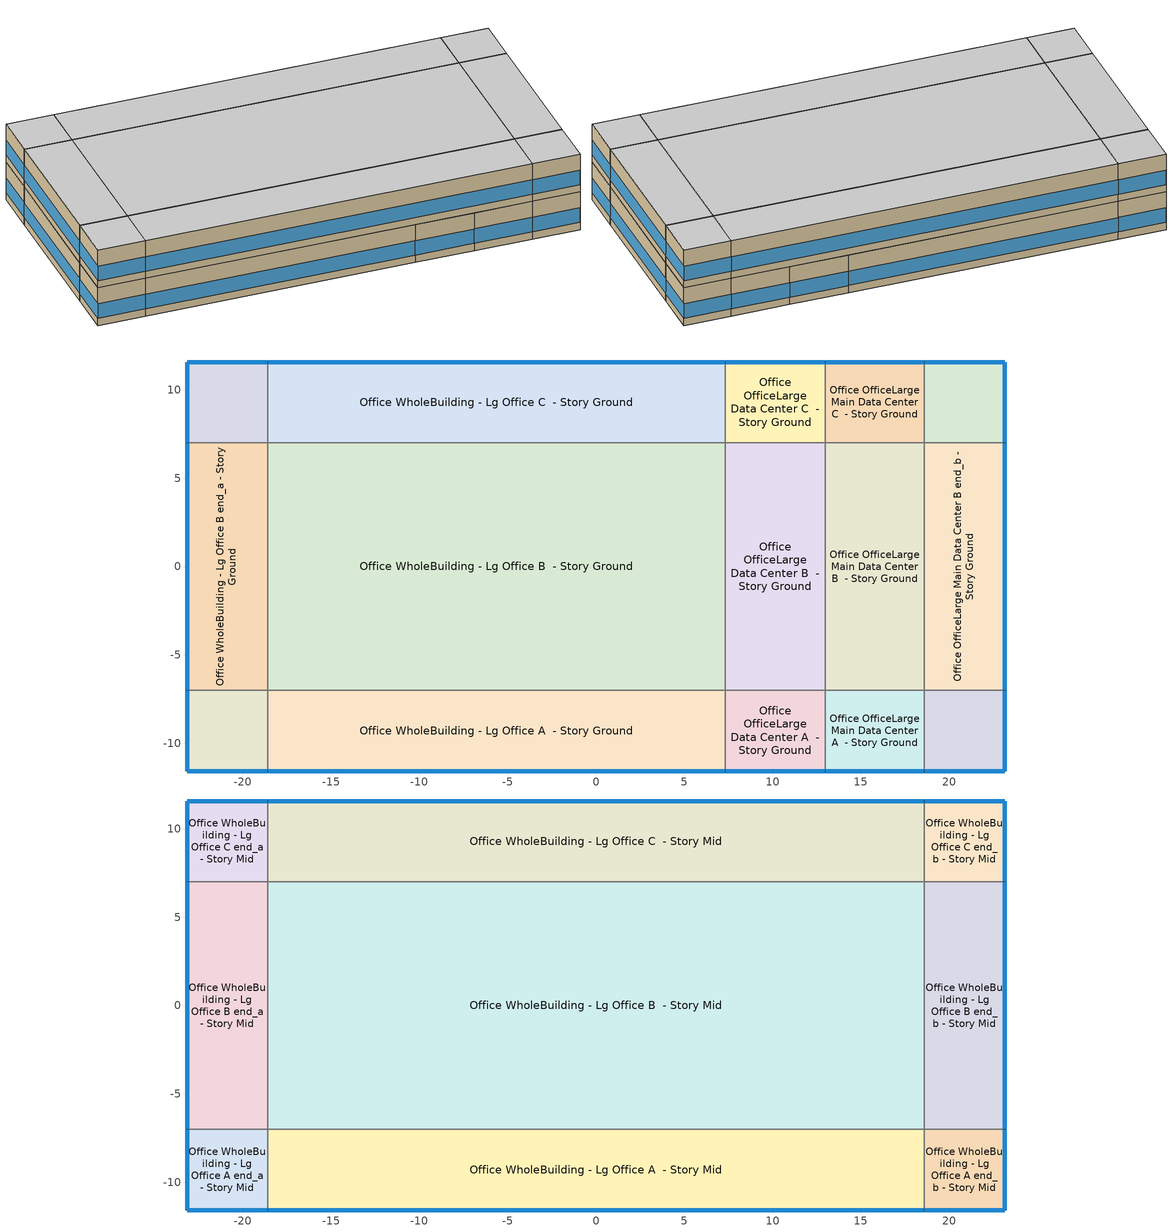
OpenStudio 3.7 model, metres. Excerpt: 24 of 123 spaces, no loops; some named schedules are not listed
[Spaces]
Office WholeBuilding - Lg Office A end_a - Story Ground
 floor ground (Foundation F 126 Perim 914 Area 209): -23.15,-11.58 -23.15,-7 -18.58,-7 -18.58,-11.58 z0
 wall outside: -23.15,-7 -23.15,-11.58 -18.58,-11.58 z0:3.96
 wall to Office WholeBuilding - Lg Office B end_a - Story Ground: -18.58,-7 -23.15,-7 z0:3.96
 wall to Office WholeBuilding - Lg Office A  - Story Ground: -18.58,-11.58 -18.58,-7 z0:3.96
 window: -23.15,-7.03 -23.15,-11.55 / -23.13,-11.58 -18.6,-11.58 z0.76:2.28
 ceiling adiabatic (Typical Interior Ceiling): -18.58,-11.58 -18.58,-7 -23.15,-7 -23.15,-11.58 z3.96
Office WholeBuilding - Lg Office B end_a - Story Ground
 floor ground (Foundation F 126 Perim 1401 Area 6404): -23.15,-7 -23.15,7 -18.58,7 -18.58,-7 z0
 wall outside: -23.15,7 -23.15,-7 z0:3.96
 wall to Office WholeBuilding - Lg Office C end_a - Story Ground: -18.58,7 -23.15,7 z0:3.96
 wall to Office WholeBuilding - Lg Office B  - Story Ground: -18.58,-7 -18.58,7 z0:3.96
 window: -23.15,6.98 -23.15,-6.98 z0.76:2.27
 ceiling adiabatic (Typical Interior Ceiling): -18.58,-7 -18.58,7 -23.15,7 -23.15,-7 z3.96
Office WholeBuilding - Lg Office C end_a - Story Ground
 floor ground (Foundation F 126 Perim 914 Area 209): -23.15,7 -23.15,11.58 -18.58,11.58 -18.58,7 z0
 wall outside: -18.58,11.58 -23.15,11.58 -23.15,7 z0:3.96
 wall to Office WholeBuilding - Lg Office C  - Story Ground: -18.58,7 -18.58,11.58 z0:3.96
 window: -23.15,11.55 -23.15,7.03 / -18.6,11.58 -23.13,11.58 z0.76:2.28
 ceiling adiabatic (Typical Interior Ceiling): -18.58,7 -18.58,11.58 -23.15,11.58 -23.15,7 z3.96
Office WholeBuilding - Lg Office A  - Story Ground
 floor ground (Foundation F 126 Perim 259 Area 11841): -18.58,-11.58 -18.58,-7 7.32,-7 7.32,-11.58 z0
 wall outside: -18.58,-11.58 7.32,-11.58 z0:3.96
 wall to Office WholeBuilding - Lg Office B  - Story Ground: 7.32,-7 -18.58,-7 z0:3.96
 wall to Office OfficeLarge Data Center A  - Story Ground: 7.32,-11.58 7.32,-7 z0:3.96
 window: -18.55,-11.58 7.3,-11.58 z0.76:2.27
 ceiling adiabatic (Typical Interior Ceiling): 7.32,-11.58 7.32,-7 -18.58,-7 -18.58,-11.58 z3.96
Office WholeBuilding - Lg Office B  - Story Ground
 floor ground (Foundation F 126 Perim 0 Area 36278): -18.58,-7 -18.58,7 7.32,7 7.32,-7 z0
 wall to Office WholeBuilding - Lg Office C  - Story Ground: 7.32,7 -18.58,7 z0:3.96
 wall to Office OfficeLarge Data Center B  - Story Ground: 7.32,-7 7.32,7 z0:3.96
 ceiling adiabatic (Typical Interior Ceiling): 7.32,-7 7.32,7 -18.58,7 -18.58,-7 z3.96
Office WholeBuilding - Lg Office C  - Story Ground
 floor ground (Foundation F 126 Perim 259 Area 11841): -18.58,7 -18.58,11.58 7.32,11.58 7.32,7 z0
 wall outside: 7.32,11.58 -18.58,11.58 z0:3.96
 wall to Office OfficeLarge Data Center C  - Story Ground: 7.32,7 7.32,11.58 z0:3.96
 window: 7.3,11.58 -18.55,11.58 z0.76:2.27
 ceiling adiabatic (Typical Interior Ceiling): 7.32,7 7.32,11.58 -18.58,11.58 -18.58,7 z3.96
Office OfficeLarge Data Center A  - Story Ground
 floor ground (Foundation F 126 Perim 566 Area 2587): 7.32,-11.58 7.32,-7 12.98,-7 12.98,-11.58 z0
 wall outside: 7.32,-11.58 12.98,-11.58 z0:3.96
 wall to Office OfficeLarge Data Center B  - Story Ground: 12.98,-7 7.32,-7 z0:3.96
 wall to Office OfficeLarge Main Data Center A  - Story Ground: 12.98,-11.58 12.98,-7 z0:3.96
 window: 7.35,-11.58 12.95,-11.58 z0.76:2.28
 ceiling adiabatic (Typical Interior Ceiling): 12.98,-11.58 12.98,-7 7.32,-7 7.32,-11.58 z3.96
Office OfficeLarge Data Center B  - Story Ground
 floor ground (Foundation F 126 Perim 0 Area 7926): 7.32,-7 7.32,7 12.98,7 12.98,-7 z0
 wall to Office OfficeLarge Data Center C  - Story Ground: 12.98,7 7.32,7 z0:3.96
 wall to Office OfficeLarge Main Data Center B  - Story Ground: 12.98,-7 12.98,7 z0:3.96
 ceiling adiabatic (Typical Interior Ceiling): 12.98,-7 12.98,7 7.32,7 7.32,-7 z3.96
Office OfficeLarge Data Center C  - Story Ground
 floor ground (Foundation F 126 Perim 566 Area 2587): 7.32,7 7.32,11.58 12.98,11.58 12.98,7 z0
 wall outside: 12.98,11.58 7.32,11.58 z0:3.96
 wall to Office OfficeLarge Main Data Center C  - Story Ground: 12.98,7 12.98,11.58 z0:3.96
 window: 12.95,11.58 7.35,11.58 z0.76:2.28
 ceiling adiabatic (Typical Interior Ceiling): 12.98,7 12.98,11.58 7.32,11.58 7.32,7 z3.96
Office OfficeLarge Main Data Center A  - Story Ground
 floor ground (Foundation F 126 Perim 56 Area 2561): 12.98,-11.58 12.98,-7 18.58,-7 18.58,-11.58 z0
 wall outside: 12.98,-11.58 18.58,-11.58 z0:3.96
 wall to Office OfficeLarge Main Data Center B  - Story Ground: 18.58,-7 12.98,-7 z0:3.96
 wall to Office OfficeLarge Main Data Center A end_b - Story Ground: 18.58,-11.58 18.58,-7 z0:3.96
 window: 13,-11.58 18.55,-11.58 z0.76:2.28
 ceiling adiabatic (Typical Interior Ceiling): 18.58,-11.58 18.58,-7 12.98,-7 12.98,-11.58 z3.96
Office OfficeLarge Main Data Center B  - Story Ground
 floor ground (Foundation F 126 Perim 0 Area 7845): 12.98,-7 12.98,7 18.58,7 18.58,-7 z0
 wall to Office OfficeLarge Main Data Center C  - Story Ground: 18.58,7 12.98,7 z0:3.96
 wall to Office OfficeLarge Main Data Center B end_b - Story Ground: 18.58,-7 18.58,7 z0:3.96
 ceiling adiabatic (Typical Interior Ceiling): 18.58,-7 18.58,7 12.98,7 12.98,-7 z3.96
Office OfficeLarge Main Data Center C  - Story Ground
 floor ground (Foundation F 126 Perim 56 Area 2561): 12.98,7 12.98,11.58 18.58,11.58 18.58,7 z0
 wall outside: 18.58,11.58 12.98,11.58 z0:3.96
 wall to Office OfficeLarge Main Data Center C end_b - Story Ground: 18.58,7 18.58,11.58 z0:3.96
 window: 18.55,11.58 13,11.58 z0.76:2.28
 ceiling adiabatic (Typical Interior Ceiling): 18.58,7 18.58,11.58 12.98,11.58 12.98,7 z3.96
Office OfficeLarge Main Data Center A end_b - Story Ground
 floor ground (Foundation F 126 Perim 914 Area 209): 18.58,-11.58 18.58,-7 23.15,-7 23.15,-11.58 z0
 wall outside: 18.58,-11.58 23.15,-11.58 23.15,-7 z0:3.96
 wall to Office OfficeLarge Main Data Center B end_b - Story Ground: 23.15,-7 18.58,-7 z0:3.96
 window: 18.6,-11.58 23.13,-11.58 / 23.15,-11.55 23.15,-7.03 z0.76:2.28
 ceiling adiabatic (Typical Interior Ceiling): 23.15,-11.58 23.15,-7 18.58,-7 18.58,-11.58 z3.96
Office OfficeLarge Main Data Center B end_b - Story Ground
 floor ground (Foundation F 126 Perim 1401 Area 6404): 18.58,-7 18.58,7 23.15,7 23.15,-7 z0
 wall outside: 23.15,-7 23.15,7 z0:3.96
 wall to Office OfficeLarge Main Data Center C end_b - Story Ground: 23.15,7 18.58,7 z0:3.96
 window: 23.15,-6.98 23.15,6.98 z0.76:2.27
 ceiling adiabatic (Typical Interior Ceiling): 23.15,-7 23.15,7 18.58,7 18.58,-7 z3.96
Office OfficeLarge Main Data Center C end_b - Story Ground
 floor ground (Foundation F 126 Perim 914 Area 209): 18.58,7 18.58,11.58 23.15,11.58 23.15,7 z0
 wall outside: 23.15,7 23.15,11.58 18.58,11.58 z0:3.96
 window: 23.13,11.58 18.6,11.58 / 23.15,7.03 23.15,11.55 z0.76:2.28
 ceiling adiabatic (Typical Interior Ceiling): 23.15,7 23.15,11.58 18.58,11.58 18.58,7 z3.96
Office WholeBuilding - Lg Office A end_a - Story Mid
 floor adiabatic (Typical Interior Floor): -23.15,-11.58 -23.15,-7 -18.58,-7 -18.58,-11.58 z3.96
 wall outside: -23.15,-7 -23.15,-11.58 -18.58,-11.58 z3.96:7.92
 wall to Office WholeBuilding - Lg Office B end_a - Story Mid: -18.58,-7 -23.15,-7 z3.96:7.92
 wall to Office WholeBuilding - Lg Office A  - Story Mid: -18.58,-11.58 -18.58,-7 z3.96:7.92
 window: -23.15,-7.03 -23.15,-11.55 / -23.13,-11.58 -18.6,-11.58 z4.72:6.25
 ceiling adiabatic (Typical Interior Ceiling): -18.58,-11.58 -18.58,-7 -23.15,-7 -23.15,-11.58 z7.92
Office WholeBuilding - Lg Office B end_a - Story Mid
 floor adiabatic (Typical Interior Floor): -23.15,-7 -23.15,7 -18.58,7 -18.58,-7 z3.96
 wall outside: -23.15,7 -23.15,-7 z3.96:7.92
 wall to Office WholeBuilding - Lg Office C end_a - Story Mid: -18.58,7 -23.15,7 z3.96:7.92
 wall to Office WholeBuilding - Lg Office B  - Story Mid: -18.58,-7 -18.58,7 z3.96:7.92
 window: -23.15,6.98 -23.15,-6.98 z4.72:6.24
 ceiling adiabatic (Typical Interior Ceiling): -18.58,-7 -18.58,7 -23.15,7 -23.15,-7 z7.92
Office WholeBuilding - Lg Office C end_a - Story Mid
 floor adiabatic (Typical Interior Floor): -23.15,7 -23.15,11.58 -18.58,11.58 -18.58,7 z3.96
 wall outside: -18.58,11.58 -23.15,11.58 -23.15,7 z3.96:7.92
 wall to Office WholeBuilding - Lg Office C  - Story Mid: -18.58,7 -18.58,11.58 z3.96:7.92
 window: -23.15,11.55 -23.15,7.03 / -18.6,11.58 -23.13,11.58 z4.72:6.25
 ceiling adiabatic (Typical Interior Ceiling): -18.58,7 -18.58,11.58 -23.15,11.58 -23.15,7 z7.92
Office WholeBuilding - Lg Office A  - Story Mid
 floor adiabatic (Typical Interior Floor): -18.58,-11.58 -18.58,-7 18.58,-7 18.58,-11.58 z3.96
 wall outside: -18.58,-11.58 18.58,-11.58 z3.96:7.92
 wall to Office WholeBuilding - Lg Office B  - Story Mid: 18.58,-7 -18.58,-7 z3.96:7.92
 wall to Office WholeBuilding - Lg Office A end_b - Story Mid: 18.58,-11.58 18.58,-7 z3.96:7.92
 window: -18.55,-11.58 18.55,-11.58 z4.72:6.23
 ceiling adiabatic (Typical Interior Ceiling): 18.58,-11.58 18.58,-7 -18.58,-7 -18.58,-11.58 z7.92
Office WholeBuilding - Lg Office B  - Story Mid
 floor adiabatic (Typical Interior Floor): -18.58,-7 -18.58,7 18.58,7 18.58,-7 z3.96
 wall to Office WholeBuilding - Lg Office C  - Story Mid: 18.58,7 -18.58,7 z3.96:7.92
 wall to Office WholeBuilding - Lg Office B end_b - Story Mid: 18.58,-7 18.58,7 z3.96:7.92
 ceiling adiabatic (Typical Interior Ceiling): 18.58,-7 18.58,7 -18.58,7 -18.58,-7 z7.92
Office WholeBuilding - Lg Office C  - Story Mid
 floor adiabatic (Typical Interior Floor): -18.58,7 -18.58,11.58 18.58,11.58 18.58,7 z3.96
 wall outside: 18.58,11.58 -18.58,11.58 z3.96:7.92
 wall to Office WholeBuilding - Lg Office C end_b - Story Mid: 18.58,7 18.58,11.58 z3.96:7.92
 window: 18.55,11.58 -18.55,11.58 z4.72:6.23
 ceiling adiabatic (Typical Interior Ceiling): 18.58,7 18.58,11.58 -18.58,11.58 -18.58,7 z7.92
Office WholeBuilding - Lg Office A end_b - Story Mid
 floor adiabatic (Typical Interior Floor): 18.58,-11.58 18.58,-7 23.15,-7 23.15,-11.58 z3.96
 wall outside: 18.58,-11.58 23.15,-11.58 23.15,-7 z3.96:7.92
 wall to Office WholeBuilding - Lg Office B end_b - Story Mid: 23.15,-7 18.58,-7 z3.96:7.92
 window: 18.6,-11.58 23.13,-11.58 / 23.15,-11.55 23.15,-7.03 z4.72:6.25
 ceiling adiabatic (Typical Interior Ceiling): 23.15,-11.58 23.15,-7 18.58,-7 18.58,-11.58 z7.92
Office WholeBuilding - Lg Office B end_b - Story Mid
 floor adiabatic (Typical Interior Floor): 18.58,-7 18.58,7 23.15,7 23.15,-7 z3.96
 wall outside: 23.15,-7 23.15,7 z3.96:7.92
 wall to Office WholeBuilding - Lg Office C end_b - Story Mid: 23.15,7 18.58,7 z3.96:7.92
 window: 23.15,-6.98 23.15,6.98 z4.72:6.24
 ceiling adiabatic (Typical Interior Ceiling): 23.15,-7 23.15,7 18.58,7 18.58,-7 z7.92
Office WholeBuilding - Lg Office C end_b - Story Mid
 floor adiabatic (Typical Interior Floor): 18.58,7 18.58,11.58 23.15,11.58 23.15,7 z3.96
 wall outside: 23.15,7 23.15,11.58 18.58,11.58 z3.96:7.92
 window: 23.13,11.58 18.6,11.58 / 23.15,7.03 23.15,11.55 z4.72:6.25
 ceiling adiabatic (Typical Interior Ceiling): 23.15,7 23.15,11.58 18.58,11.58 18.58,7 z7.92
[Site]
Maxwell Afb_AL_USA: Latitude {deg}=32.38; Longitude {deg}=-86.36; Time Zone {hr}=-6; Elevation {m}=52; Terrain=City
[Site:WaterMainsTemperature]
Calculation Method=Correlation; Annual Average Outdoor Air Temperature {C}=18.7358; Maximum Difference In Monthly Average Outdoor Air Temperatures {deltaC}=20.53
[SizingPeriod:DesignDay] Daily Dry-Bulb Temperature Range {deltaC}=10.3; Barometric Pressure {Pa}=100702; Wind Speed {m/s}=3; Wind Direction {deg}=240; Rain Indicator=No; Snow Indicator=No; Day of Month=21; Month=7; Day Type=SummerDesignDay; Daylight Saving Time Indicator=No; Dry-Bulb Temperature Range Modifier Type=DefaultMultipliers; Solar Model Indicator=ASHRAETau; ASHRAE Clear Sky Optical Depth for Beam Irradiance=0.459; ASHRAE Clear Sky Optical Depth for Diffuse Irradiance=2.177
Name | Maximum Dry-Bulb Temperature {C} | Humidity Condition Type | Wetbulb or DewPoint at Maximum Dry-Bulb {C}
Maxwell Afb Ann Clg .4% Condns DB=>MWB 1 | 36.3 | Wetbulb | 24.8
Maxwell Afb Ann Clg .4% Condns WB=>MDB 1 | 32.9 | Wetbulb | 27
Maxwell Afb Ann Clg 1% Condns DB=>MWB 1 | 35.2 | Wetbulb | 24.8
Maxwell Afb Ann Clg 2% Condns DP=>MDB 1 | 28.6 | Dewpoint | 24.5
[ClimateZones]
Climate Zone Institution Name 1=ASHRAE; Climate Zone Document Name 1=ANSI/ASHRAE Standard 169; Climate Zone Document Year 1=2006; Climate Zone Value 1=ASHRAE 169-2013-3A
[Building]
ComStock DOE Ref Pre-1980|LargeOffice: North Axis {deg}=270; Default Construction Set=ComStock DOE Ref Pre-1980 - Office - ASHRAE 169-2013-3A; Default Schedule Set=Building Default Schedule Set; Standards Building Type=Office
[Site:GroundTemperature:FCfactorMethod]
January Ground Temperature {C}=16; February Ground Temperature {C}=11.9; March Ground Temperature {C}=7.7; April Ground Temperature {C}=4; May Ground Temperature {C}=7.9; June Ground Temperature {C}=13.8; July Ground Temperature {C}=17.2; August Ground Temperature {C}=20.8; September Ground Temperature {C}=24.8; October Ground Temperature {C}=26.1; November Ground Temperature {C}=26.5; December Ground Temperature {C}=22.5
[Construction:FfactorGroundFloor] F-Factor {W/m-K}=1.26344
Name | Area {m2} | PerimeterExposed {m}
Foundation F 126 Perim 914 Area 209 | 20.9032 | 9.144
Foundation F 126 Perim 1401 Area 6404 | 64.041 | 14.0072
Foundation F 126 Perim 259 Area 11841 | 118.413 | 25.8996
Foundation F 126 Perim 56 Area 2561 | 25.6062 | 5.60065
Foundation F 126 Perim 0 Area 36278 | 362.782 | 0
Foundation F 126 Perim 0 Area 7926 | 79.2551 | 0
Foundation F 126 Perim 566 Area 2587 | 25.8691 | 5.65816
Foundation F 126 Perim 0 Area 7845 | 78.4495 | 0
[DefaultConstructionSet]
ComStock DOE Ref Pre-1980 - Office - ASHRAE 169-2013-3A: Default Exterior Surface Constructions=Default Surface Constructions 1; Default Interior Surface Constructions=Default Surface Constructions 2; Default Ground Contact Surface Constructions=Default Surface Constructions 3; Default Exterior SubSurface Constructions=Default Sub Surface Constructions 1; Default Interior SubSurface Constructions=Default Sub Surface Constructions 2; Interior Partition Construction=Typical Interior Partition
[DefaultSurfaceConstructions]
Name | Floor Construction | Wall Construction | Roof Ceiling Construction
Default Surface Constructions 1 | Typical Insulated Exterior Mass Floor | Typical Insulated Steel Framed Exterior Wall R-4.44 | Typical IEAD Roof R-10.0
Default Surface Constructions 2 | Typical Interior Floor | Typical Interior Wall | Typical Interior Ceiling
Default Surface Constructions 3 | Typical Insulated Carpeted 6in Slab Floor | Typical Insulated Basement Mass Wall
[Construction]
Typical Insulated Exterior Mass Floor: 4 in. Normalweight Concrete Floor, Typical Carpet Pad
Typical IEAD Roof R-10.0: Roof Membrane, Typical Insulation R-8.88, Metal Roof Surface
Typical Interior Floor: 100mm Normalweight concrete floor, CP02 CARPET PAD
Typical Interior Wall: G01 13mm gypsum board, G01 13mm gypsum board
Typical Interior Ceiling: CP02 CARPET PAD, 100mm Normalweight concrete floor
Typical Insulated Carpeted 6in Slab Floor: 6 in. Normalweight Concrete Floor, Typical Carpet Pad
Typical Insulated Basement Mass Wall: 8 in. Concrete Block Basement Wall
U 1.22 SHGC 0.54 Simple Glazing Window U-1.22 SHGC 0.54: U 1.22 SHGC 0.54 Simple Glazing U-1.22 SHGC 0.54
U 1.22 SHGC 0.54 Simple Glazing Window U-1.22 SHGC 0.54 1: U 1.22 SHGC 0.54 Simple Glazing U-1.22 SHGC 0.54 1
Typical Insulated Metal Door: F08 Metal surface, Typical Insulation R-2.27
U 0.88 SHGC 0.16 Sgl Ref-A-L Clr 6mm: REF A CLEAR LO 6MM
Typical Overhead Door: Typical Insulation R-2.27
Typical Interior Window: Clear 3mm
Typical Interior Door; Typical Interior Partition: G05 25mm wood
Typical Insulated Steel Framed Exterior Wall R-4.44: 25mm Stucco, 5/8 in. Gypsum Board, Typical Insulation R-2.27, 5/8 in. Gypsum Board
InteriorFurnishings 1: Std Wood 6inch 1
[Material] Thermal Absorptance=0.9
Name | Roughness | Thickness {m} | Conductivity {W/m-K} | Density {kg/m3} | Specific Heat {J/kg-K} | Solar Absorptance | Visible Absorptance
4 in. Normalweight Concrete Floor | MediumRough | 0.1016 | 2.31 | 2322 | 832 | 0.7 | 0.7
Roof Membrane | VeryRough | 0.0095 | 0.16 | 1121.29 | 1460 | 0.7 | 0.7
Metal Roof Surface; F08 Metal surface | Smooth | 0.0008 | 45.28 | 7824 | 500 | 0.7 | 0.7
100mm Normalweight concrete floor | MediumRough | 0.1016 | 2.31045 | 2322 | 832.557 | 0.7 | 0.7
G01 13mm gypsum board | Smooth | 0.0127 | 0.160031 | 800.001 | 1090.73 | 0.7 | 0.5
6 in. Normalweight Concrete Floor | MediumRough | 0.1524 | 2.31 | 2322 | 832 | 0.7 | 0.7
8 in. Concrete Block Basement Wall | MediumRough | 0.2032 | 1.326 | 1842 | 912 | 0.7 | 0.7
G05 25mm wood | MediumSmooth | 0.0254 | 0.15 | 608 | 1630 | 0.5 | 0.5
25mm Stucco | Smooth | 0.0254 | 0.72 | 1856 | 840 | 0.7 | 0.7
5/8 in. Gypsum Board | MediumSmooth | 0.0159 | 0.16 | 800 | 1090 | 0.7 | 0.7
Std Wood 6inch 1 | MediumSmooth | 0.15 | 0.12 | 540 | 1210 | 0.7 | 0.7
[Material:NoMass] Roughness=Smooth; Thermal Absorptance=0.9; Solar Absorptance=0.7
Name | Thermal Resistance {m2-K/W} | Visible Absorptance
Typical Carpet Pad; CP02 CARPET PAD | 0.21648 | 0.8
Typical Insulation R-8.88 | 1.56434 | 0.7
Typical Insulation R-2.27 | 0.39899 | 0.7
[DefaultSubSurfaceConstructions]
Name | Fixed Window Construction | Operable Window Construction | Door Construction | Glass Door Construction | Overhead Door Construction | Tubular Daylight Dome Construction | Tubular Daylight Diffuser Construction
Default Sub Surface Constructions 1 | U 1.22 SHGC 0.54 Simple Glazing Window U-1.22 SHGC 0.54 | U 1.22 SHGC 0.54 Simple Glazing Window U-1.22 SHGC 0.54 1 | Typical Insulated Metal Door | U 0.88 SHGC 0.16 Sgl Ref-A-L Clr 6mm | Typical Overhead Door | Typical Interior Window | Typical Interior Window
Default Sub Surface Constructions 2 | Typical Interior Window | Typical Interior Window | Typical Interior Door
[WindowMaterial:SimpleGlazingSystem] U-Factor {W/m2-K}=6.92748; Solar Heat Gain Coefficient=0.54; Visible Transmittance=0.38
U 1.22 SHGC 0.54 Simple Glazing U-1.22 SHGC 0.54; U 1.22 SHGC 0.54 Simple Glazing U-1.22 SHGC 0.54 1
[WindowMaterial:Glazing] Optical Data Type=SpectralAverage; Infrared Transmittance at Normal Incidence=0; Front Side Infrared Hemispherical Emissivity=0.84; Conductivity {W/m-K}=0.9; Dirt Correction Factor for Solar and Visible Transmittance=1; Solar Diffusing=No
Name | Thickness {m} | Solar Transmittance at Normal Incidence | Front Side Solar Reflectance at Normal Incidence | Back Side Solar Reflectance at Normal Incidence | Visible Transmittance at Normal Incidence | Front Side Visible Reflectance at Normal Incidence | Back Side Visible Reflectance at Normal Incidence | Back Side Infrared Hemispherical Emissivity
REF A CLEAR LO 6MM | 0.006 | 0.066 | 0.341 | 0.493 | 0.08 | 0.41 | 0.37 | 0.4
Clear 3mm | 0.003 | 0.837 | 0.075 | 0.075 | 0.898 | 0.081 | 0.081 | 0.84
[SpaceType] Standards Building Type=Office
Name | Default Schedule Set | Design Specification Outdoor Air Object | Standards Space Type
Office OfficeLarge Data Center - ComStock DOE Ref Pre-1980 | Office OfficeLarge Data Center Schedule Set | Office OfficeLarge Data Center Ventilation | OfficeLarge Data Center
Office OfficeLarge Main Data Center - ComStock DOE Ref Pre-1980 | Office OfficeLarge Main Data Center Schedule Set | Office OfficeLarge Main Data Center Ventilation | OfficeLarge Main Data Center
Office WholeBuilding - Lg Office - ComStock DOE Ref Pre-1980 | Office WholeBuilding - Lg Office Schedule Set | Office WholeBuilding - Lg Office Ventilation | WholeBuilding - Lg Office
[BuildingStory] Nominal Floor to Floor Height {m}=3.9624
Name | Nominal Z Coordinate {m}
Story Ground | 0
Story Mid | 3.9624
[Space]
Name | Space Type | Building Story | Thermal Zone
Office WholeBuilding - Lg Office A end_a - Story Ground | Office WholeBuilding - Lg Office - ComStock DOE Ref Pre-1980 | Story Ground | Zone Office WholeBuilding - Lg Office A end_a - Story Ground
Office WholeBuilding - Lg Office B end_a - Story Ground | Office WholeBuilding - Lg Office - ComStock DOE Ref Pre-1980 | Story Ground | Zone Office WholeBuilding - Lg Office B end_a - Story Ground
Office WholeBuilding - Lg Office C end_a - Story Ground | Office WholeBuilding - Lg Office - ComStock DOE Ref Pre-1980 | Story Ground | Zone Office WholeBuilding - Lg Office C end_a - Story Ground
Office WholeBuilding - Lg Office A  - Story Ground | Office WholeBuilding - Lg Office - ComStock DOE Ref Pre-1980 | Story Ground | Zone Office WholeBuilding - Lg Office A  - Story Ground
Office WholeBuilding - Lg Office B  - Story Ground | Office WholeBuilding - Lg Office - ComStock DOE Ref Pre-1980 | Story Ground | Zone Office WholeBuilding - Lg Office B  - Story Ground
Office WholeBuilding - Lg Office C  - Story Ground | Office WholeBuilding - Lg Office - ComStock DOE Ref Pre-1980 | Story Ground | Zone Office WholeBuilding - Lg Office C  - Story Ground
Office OfficeLarge Data Center A  - Story Ground | Office OfficeLarge Data Center - ComStock DOE Ref Pre-1980 | Story Ground | Zone Office OfficeLarge Data Center A  - Story Ground
Office OfficeLarge Data Center B  - Story Ground | Office OfficeLarge Data Center - ComStock DOE Ref Pre-1980 | Story Ground | Zone Office OfficeLarge Data Center B  - Story Ground
Office OfficeLarge Data Center C  - Story Ground | Office OfficeLarge Data Center - ComStock DOE Ref Pre-1980 | Story Ground | Zone Office OfficeLarge Data Center C  - Story Ground
Office OfficeLarge Main Data Center A  - Story Ground | Office OfficeLarge Main Data Center - ComStock DOE Ref Pre-1980 | Story Ground | Zone Office OfficeLarge Main Data Center A  - Story Ground
Office OfficeLarge Main Data Center B  - Story Ground | Office OfficeLarge Main Data Center - ComStock DOE Ref Pre-1980 | Story Ground | Zone Office OfficeLarge Main Data Center B  - Story Ground
Office OfficeLarge Main Data Center C  - Story Ground | Office OfficeLarge Main Data Center - ComStock DOE Ref Pre-1980 | Story Ground | Zone Office OfficeLarge Main Data Center C  - Story Ground
Office OfficeLarge Main Data Center A end_b - Story Ground | Office OfficeLarge Main Data Center - ComStock DOE Ref Pre-1980 | Story Ground | Zone Office OfficeLarge Main Data Center A end_b - Story Ground
Office OfficeLarge Main Data Center B end_b - Story Ground | Office OfficeLarge Main Data Center - ComStock DOE Ref Pre-1980 | Story Ground | Zone Office OfficeLarge Main Data Center B end_b - Story Ground
Office OfficeLarge Main Data Center C end_b - Story Ground | Office OfficeLarge Main Data Center - ComStock DOE Ref Pre-1980 | Story Ground | Zone Office OfficeLarge Main Data Center C end_b - Story Ground
Office WholeBuilding - Lg Office A end_a - Story Mid | Office WholeBuilding - Lg Office - ComStock DOE Ref Pre-1980 | Story Mid | Zone Office WholeBuilding - Lg Office A end_a - Story Mid
Office WholeBuilding - Lg Office B end_a - Story Mid | Office WholeBuilding - Lg Office - ComStock DOE Ref Pre-1980 | Story Mid | Zone Office WholeBuilding - Lg Office B end_a - Story Mid
Office WholeBuilding - Lg Office C end_a - Story Mid | Office WholeBuilding - Lg Office - ComStock DOE Ref Pre-1980 | Story Mid | Zone Office WholeBuilding - Lg Office C end_a - Story Mid
Office WholeBuilding - Lg Office A  - Story Mid | Office WholeBuilding - Lg Office - ComStock DOE Ref Pre-1980 | Story Mid | Zone Office WholeBuilding - Lg Office A  - Story Mid
Office WholeBuilding - Lg Office B  - Story Mid | Office WholeBuilding - Lg Office - ComStock DOE Ref Pre-1980 | Story Mid | Zone Office WholeBuilding - Lg Office B  - Story Mid
Office WholeBuilding - Lg Office C  - Story Mid | Office WholeBuilding - Lg Office - ComStock DOE Ref Pre-1980 | Story Mid | Zone Office WholeBuilding - Lg Office C  - Story Mid
Office WholeBuilding - Lg Office A end_b - Story Mid | Office WholeBuilding - Lg Office - ComStock DOE Ref Pre-1980 | Story Mid | Zone Office WholeBuilding - Lg Office A end_b - Story Mid
Office WholeBuilding - Lg Office B end_b - Story Mid | Office WholeBuilding - Lg Office - ComStock DOE Ref Pre-1980 | Story Mid | Zone Office WholeBuilding - Lg Office B end_b - Story Mid
Office WholeBuilding - Lg Office C end_b - Story Mid | Office WholeBuilding - Lg Office - ComStock DOE Ref Pre-1980 | Story Mid | Zone Office WholeBuilding - Lg Office C end_b - Story Mid
[ThermalZone] Multiplier=1; Use Ideal Air Loads=No
Name | Thermostat
Zone Office WholeBuilding - Lg Office A end_a - Story Ground | Office WholeBuilding - Lg Office - ComStock DOE Ref Pre-1980 Thermostat 13
Zone Office WholeBuilding - Lg Office B end_a - Story Ground | Office WholeBuilding - Lg Office - ComStock DOE Ref Pre-1980 Thermostat 51
Zone Office WholeBuilding - Lg Office C end_a - Story Ground | Office WholeBuilding - Lg Office - ComStock DOE Ref Pre-1980 Thermostat 89
Zone Office WholeBuilding - Lg Office A  - Story Ground | Office WholeBuilding - Lg Office - ComStock DOE Ref Pre-1980 Thermostat
Zone Office WholeBuilding - Lg Office B  - Story Ground | Office WholeBuilding - Lg Office - ComStock DOE Ref Pre-1980 Thermostat 38
Zone Office WholeBuilding - Lg Office C  - Story Ground | Office WholeBuilding - Lg Office - ComStock DOE Ref Pre-1980 Thermostat 76
Zone Office OfficeLarge Data Center A  - Story Ground | Office OfficeLarge Data Center - ComStock DOE Ref Pre-1980 Thermostat
Zone Office OfficeLarge Data Center B  - Story Ground | Office OfficeLarge Data Center - ComStock DOE Ref Pre-1980 Thermostat 1
Zone Office OfficeLarge Data Center C  - Story Ground | Office OfficeLarge Data Center - ComStock DOE Ref Pre-1980 Thermostat 2
Zone Office OfficeLarge Main Data Center A  - Story Ground | Office OfficeLarge Main Data Center - ComStock DOE Ref Pre-1980 Thermostat
Zone Office OfficeLarge Main Data Center B  - Story Ground | Office OfficeLarge Main Data Center - ComStock DOE Ref Pre-1980 Thermostat 2
Zone Office OfficeLarge Main Data Center C  - Story Ground | Office OfficeLarge Main Data Center - ComStock DOE Ref Pre-1980 Thermostat 4
Zone Office OfficeLarge Main Data Center A end_b - Story Ground | Office OfficeLarge Main Data Center - ComStock DOE Ref Pre-1980 Thermostat 1
Zone Office OfficeLarge Main Data Center B end_b - Story Ground | Office OfficeLarge Main Data Center - ComStock DOE Ref Pre-1980 Thermostat 3
Zone Office OfficeLarge Main Data Center C end_b - Story Ground | Office OfficeLarge Main Data Center - ComStock DOE Ref Pre-1980 Thermostat 5
Zone Office WholeBuilding - Lg Office A end_a - Story Mid | Office WholeBuilding - Lg Office - ComStock DOE Ref Pre-1980 Thermostat 14
Zone Office WholeBuilding - Lg Office B end_a - Story Mid | Office WholeBuilding - Lg Office - ComStock DOE Ref Pre-1980 Thermostat 52
Zone Office WholeBuilding - Lg Office C end_a - Story Mid | Office WholeBuilding - Lg Office - ComStock DOE Ref Pre-1980 Thermostat 90
Zone Office WholeBuilding - Lg Office A  - Story Mid | Office WholeBuilding - Lg Office - ComStock DOE Ref Pre-1980 Thermostat 1
Zone Office WholeBuilding - Lg Office B  - Story Mid | Office WholeBuilding - Lg Office - ComStock DOE Ref Pre-1980 Thermostat 39
Zone Office WholeBuilding - Lg Office C  - Story Mid | Office WholeBuilding - Lg Office - ComStock DOE Ref Pre-1980 Thermostat 77
Zone Office WholeBuilding - Lg Office A end_b - Story Mid | Office WholeBuilding - Lg Office - ComStock DOE Ref Pre-1980 Thermostat 26
Zone Office WholeBuilding - Lg Office B end_b - Story Mid | Office WholeBuilding - Lg Office - ComStock DOE Ref Pre-1980 Thermostat 64
Zone Office WholeBuilding - Lg Office C end_b - Story Mid | Office WholeBuilding - Lg Office - ComStock DOE Ref Pre-1980 Thermostat 102
[Lights:Definition] Design Level Calculation Method=Watts/Area; Fraction Radiant=0.655386; Fraction Visible=0.2; Return Air Fraction=0
Name | Watts per Space Floor Area {W/m2}
Office OfficeLarge Data Center Lights Definition; Office OfficeLarge Main Data Center Lights Definition | 22.4966
Office WholeBuilding - Lg Office Lights Definition | 16.9532
[Lights] Fraction Replaceable=1
Name | Lights Definition | Space or SpaceType
Office OfficeLarge Data Center Lights | Office OfficeLarge Data Center Lights Definition | Office OfficeLarge Data Center - ComStock DOE Ref Pre-1980
Office OfficeLarge Main Data Center Lights | Office OfficeLarge Main Data Center Lights Definition | Office OfficeLarge Main Data Center - ComStock DOE Ref Pre-1980
Office WholeBuilding - Lg Office Lights | Office WholeBuilding - Lg Office Lights Definition | Office WholeBuilding - Lg Office - ComStock DOE Ref Pre-1980
[ElectricEquipment:Definition] Fraction Latent=0
Name | Design Level Calculation Method | Watts per Space Floor Area {W/m2} | Fraction Radiant | Fraction Lost | Design Level {W}
Office OfficeLarge Data Center Elec Equip Definition | Watts/Area | 215.278 | 0.5 | 0
Office OfficeLarge Main Data Center Elec Equip Definition | Watts/Area | 484.376 | 0.5 | 0
Office WholeBuilding - Lg Office Elec Equip Definition | Watts/Area | 8.07293 | 0.5 | 0
Elevator Lift Motor | EquipmentLevel |  | 0 | 1 | 18537
[ElectricEquipment]
Name | Electric Equipment Definition | Space or SpaceType | Schedule | Multiplier
Office OfficeLarge Data Center Elec Equip | Office OfficeLarge Data Center Elec Equip Definition | Office OfficeLarge Data Center - ComStock DOE Ref Pre-1980
Office OfficeLarge Main Data Center Elec Equip | Office OfficeLarge Main Data Center Elec Equip Definition | Office OfficeLarge Main Data Center - ComStock DOE Ref Pre-1980
Office WholeBuilding - Lg Office Elec Equip | Office WholeBuilding - Lg Office Elec Equip Definition | Office WholeBuilding - Lg Office - ComStock DOE Ref Pre-1980
5 Elevator Lift Motors | Elevator Lift Motor | Office WholeBuilding - Lg Office B  - Story Ground | Elevator Schedule 1 | 5
[DesignSpecification:OutdoorAir]
Name | Outdoor Air Flow per Person {m3/s-person} | Outdoor Air Flow per Floor Area {m3/s-m2} | Outdoor Air Flow Air Changes per Hour {1/hr} | Outdoor Air Method
Office OfficeLarge Data Center Ventilation; Office OfficeLarge Main Data Center Ventilation | 0 | 0 | 0
Office WholeBuilding - Lg Office Ventilation | 0.00943895 |  |  | Sum
[DefaultScheduleSet]
Office OfficeLarge Data Center Schedule Set; Office OfficeLarge Main Data Center Schedule Set: Lighting Schedule=OfficeLarge BLDG_LIGHT_SCH; Electric Equipment Schedule=OfficeLarge ALWAYS_ON
Office WholeBuilding - Lg Office Schedule Set: Lighting Schedule=Office BLDG_LIGHT_EndUseData; Electric Equipment Schedule=Office BLDG_EQUIP_EndUseData; Number of People Schedule=Large Office Bldg Occ; People Activity Level Schedule=Large Office Activity; Infiltration Schedule=Large Office Infil Quarter On
Building Default Schedule Set: Hours of Operation Schedule=Building Hours of Operation NonResidential
[People:Definition]
Office WholeBuilding - Lg Office People Definition: Number of People Calculation Method=People/Area; People per Space Floor Area {person/m2}=0.0538196; Fraction Radiant=0.3
[People]
Office WholeBuilding - Lg Office People: People Definition=Office WholeBuilding - Lg Office People Definition; Space or SpaceType=Office WholeBuilding - Lg Office - ComStock DOE Ref Pre-1980; Work Efficiency Schedule=Work Efficiency Schedule; Clothing Insulation Schedule=Clothing Schedule; Air Velocity Schedule=Air Velocity Schedule; Multiplier=1
[SpaceInfiltration:DesignFlowRate] Schedule=Always On Discrete; Design Flow Rate Calculation Method=Flow/ExteriorArea; Flow per Exterior Surface Area {m3/s-m2}=0.00102523; Constant Term Coefficient=0; Temperature Term Coefficient=0; Velocity Term Coefficient=0.224; Velocity Squared Term Coefficient=0
Name | Space or SpaceType
Office WholeBuilding - Lg Office A  - Story Ground Infiltration | Office WholeBuilding - Lg Office A  - Story Ground
Office WholeBuilding - Lg Office A  - Story Mid Infiltration | Office WholeBuilding - Lg Office A  - Story Mid
Office WholeBuilding - Lg Office A end_a - Story Ground Infiltration | Office WholeBuilding - Lg Office A end_a - Story Ground
Office WholeBuilding - Lg Office A end_a - Story Mid Infiltration | Office WholeBuilding - Lg Office A end_a - Story Mid
Office WholeBuilding - Lg Office A end_b - Story Mid Infiltration | Office WholeBuilding - Lg Office A end_b - Story Mid
Office WholeBuilding - Lg Office B end_a - Story Ground Infiltration | Office WholeBuilding - Lg Office B end_a - Story Ground
Office WholeBuilding - Lg Office B end_a - Story Mid Infiltration | Office WholeBuilding - Lg Office B end_a - Story Mid
Office WholeBuilding - Lg Office B end_b - Story Mid Infiltration | Office WholeBuilding - Lg Office B end_b - Story Mid
Office WholeBuilding - Lg Office C  - Story Ground Infiltration | Office WholeBuilding - Lg Office C  - Story Ground
Office WholeBuilding - Lg Office C  - Story Mid Infiltration | Office WholeBuilding - Lg Office C  - Story Mid
Office WholeBuilding - Lg Office C end_a - Story Ground Infiltration | Office WholeBuilding - Lg Office C end_a - Story Ground
Office WholeBuilding - Lg Office C end_a - Story Mid Infiltration | Office WholeBuilding - Lg Office C end_a - Story Mid
Office WholeBuilding - Lg Office C end_b - Story Mid Infiltration | Office WholeBuilding - Lg Office C end_b - Story Mid
[Exterior:Lights:Definition]
Name | Design Level {W}
Parking Areas and Drives Def (W/ft^2) | 0.0497494
Building Facades Def (W/ft^2) | 0.25
Main Entries Def (W/ft) | 30
Other Doors Def (W/ft) | 25
[Exterior:Lights] Schedule=Always On Discrete; Control Option=AstronomicalClock
Name | Exterior Lights Definition | Multiplier
Parking Areas and Drives | Parking Areas and Drives Def (W/ft^2) | 243000
Building Facades | Building Facades Def (W/ft^2) | 5924.53
Main Entries | Main Entries Def (W/ft) | 9.23077
Other Doors | Other Doors Def (W/ft) | 13.8462
[ThermostatSetpoint:DualSetpoint]
Name | Heating Setpoint Temperature Schedule | Cooling Setpoint Temperature Schedule
Office OfficeLarge Data Center - ComStock DOE Ref Pre-1980 Thermostat; Office OfficeLarge Data Center - ComStock DOE Ref Pre-1980 Thermostat 1; Office OfficeLarge Data Center - ComStock DOE Ref Pre-1980 Thermostat 2; Office OfficeLarge Main Data Center - ComStock DOE Ref Pre-1980 Thermostat; Office OfficeLarge Main Data Center - ComStock DOE Ref Pre-1980 Thermostat 1; Office OfficeLarge Main Data Center - ComStock DOE Ref Pre-1980 Thermostat 2; Office OfficeLarge Main Data Center - ComStock DOE Ref Pre-1980 Thermostat 3; Office OfficeLarge Main Data Center - ComStock DOE Ref Pre-1980 Thermostat 4; Office OfficeLarge Main Data Center - ComStock DOE Ref Pre-1980 Thermostat 5 | OfficeLarge HTGSETP_DC_SCH | OfficeLarge CLGSETP_DC_SCH
Office WholeBuilding - Lg Office - ComStock DOE Ref Pre-1980 Thermostat; Office WholeBuilding - Lg Office - ComStock DOE Ref Pre-1980 Thermostat 1; Office WholeBuilding - Lg Office - ComStock DOE Ref Pre-1980 Thermostat 13; Office WholeBuilding - Lg Office - ComStock DOE Ref Pre-1980 Thermostat 14; Office WholeBuilding - Lg Office - ComStock DOE Ref Pre-1980 Thermostat 26; Office WholeBuilding - Lg Office - ComStock DOE Ref Pre-1980 Thermostat 38; Office WholeBuilding - Lg Office - ComStock DOE Ref Pre-1980 Thermostat 39; Office WholeBuilding - Lg Office - ComStock DOE Ref Pre-1980 Thermostat 51; Office WholeBuilding - Lg Office - ComStock DOE Ref Pre-1980 Thermostat 52; Office WholeBuilding - Lg Office - ComStock DOE Ref Pre-1980 Thermostat 64; Office WholeBuilding - Lg Office - ComStock DOE Ref Pre-1980 Thermostat 76; Office WholeBuilding - Lg Office - ComStock DOE Ref Pre-1980 Thermostat 77; Office WholeBuilding - Lg Office - ComStock DOE Ref Pre-1980 Thermostat 89; Office WholeBuilding - Lg Office - ComStock DOE Ref Pre-1980 Thermostat 90; Office WholeBuilding - Lg Office - ComStock DOE Ref Pre-1980 Thermostat 102 | Large Office HtgSetp | Large Office ClgSetp
[InternalMass:Definition]
Internal Mass Definition 2: Construction=InteriorFurnishings 1; Design Level Calculation Method=SurfaceArea/Area; Surface Area per Space Floor Area=2
[InternalMass] Internal Mass Definition=Internal Mass Definition 2; Multiplier=1
Name | Space or SpaceType
Office WholeBuilding - Lg Office B end_a - Story Mid Mass | Office WholeBuilding - Lg Office B end_a - Story Mid
Office WholeBuilding - Lg Office C end_b - Story Mid Mass | Office WholeBuilding - Lg Office C end_b - Story Mid
Office WholeBuilding - Lg Office B  - Story Mid Mass | Office WholeBuilding - Lg Office B  - Story Mid
Office WholeBuilding - Lg Office A  - Story Mid Mass | Office WholeBuilding - Lg Office A  - Story Mid
Office OfficeLarge Main Data Center C end_b - Story Ground Mass | Office OfficeLarge Main Data Center C end_b - Story Ground
Office OfficeLarge Main Data Center B end_b - Story Ground Mass | Office OfficeLarge Main Data Center B end_b - Story Ground
Office WholeBuilding - Lg Office A  - Story Ground Mass | Office WholeBuilding - Lg Office A  - Story Ground
Office WholeBuilding - Lg Office A end_b - Story Mid Mass | Office WholeBuilding - Lg Office A end_b - Story Mid
Office WholeBuilding - Lg Office C  - Story Mid Mass | Office WholeBuilding - Lg Office C  - Story Mid
Office OfficeLarge Main Data Center C  - Story Ground Mass | Office OfficeLarge Main Data Center C  - Story Ground
Office WholeBuilding - Lg Office B end_b - Story Mid Mass | Office WholeBuilding - Lg Office B end_b - Story Mid
Office WholeBuilding - Lg Office A end_a - Story Mid Mass | Office WholeBuilding - Lg Office A end_a - Story Mid
Office WholeBuilding - Lg Office B  - Story Ground Mass | Office WholeBuilding - Lg Office B  - Story Ground
Office WholeBuilding - Lg Office C  - Story Ground Mass | Office WholeBuilding - Lg Office C  - Story Ground
Office OfficeLarge Data Center B  - Story Ground Mass | Office OfficeLarge Data Center B  - Story Ground
Office WholeBuilding - Lg Office B end_a - Story Ground Mass | Office WholeBuilding - Lg Office B end_a - Story Ground
Office OfficeLarge Data Center C  - Story Ground Mass | Office OfficeLarge Data Center C  - Story Ground
Office OfficeLarge Main Data Center B  - Story Ground Mass | Office OfficeLarge Main Data Center B  - Story Ground
Office OfficeLarge Main Data Center A end_b - Story Ground Mass | Office OfficeLarge Main Data Center A end_b - Story Ground
Office WholeBuilding - Lg Office A end_a - Story Ground Mass | Office WholeBuilding - Lg Office A end_a - Story Ground
Office WholeBuilding - Lg Office C end_a - Story Mid Mass | Office WholeBuilding - Lg Office C end_a - Story Mid
Office OfficeLarge Main Data Center A  - Story Ground Mass | Office OfficeLarge Main Data Center A  - Story Ground
Office OfficeLarge Data Center A  - Story Ground Mass | Office OfficeLarge Data Center A  - Story Ground
Office WholeBuilding - Lg Office C end_a - Story Ground Mass | Office WholeBuilding - Lg Office C end_a - Story Ground
[Schedule:Ruleset]
Name | Default Day Schedule | Summer Design Day Schedule | Winter Design Day Schedule
OfficeLarge BLDG_LIGHT_SCH | OfficeLarge BLDG_LIGHT_SCH Default | OfficeLarge BLDG_LIGHT_SCH Summer Design Day | OfficeLarge BLDG_LIGHT_SCH Winter Design Day
OfficeLarge ALWAYS_ON | OfficeLarge ALWAYS_ON Default | OfficeLarge ALWAYS_ON Summer Design Day | OfficeLarge ALWAYS_ON Winter Design Day
Clothing Schedule | Clothing Schedule Default Winter Clothes
Air Velocity Schedule | Air Velocity Schedule Default
Work Efficiency Schedule | Work Efficiency Schedule Default
Large Office Bldg Occ | Large Office Bldg Occ Default | Large Office Bldg Occ Summer Design Day | Large Office Bldg Occ Winter Design Day
Large Office Activity | Large Office Activity Default | Large Office Activity Summer Design Day | Large Office Activity Winter Design Day
Office BLDG_LIGHT_EndUseData | Office BLDG_LIGHT_EndUseData Default | Office BLDG_LIGHT_EndUseData Summer Design Day | Office BLDG_LIGHT_EndUseData Winter Design Day
Office BLDG_EQUIP_EndUseData | Office BLDG_EQUIP_EndUseData Default | Office BLDG_EQUIP_EndUseData Summer Design Day | Office BLDG_EQUIP_EndUseData Winter Design Day
Large Office Infil Quarter On | Large Office Infil Quarter On Default | Large Office Infil Quarter On Summer Design Day | Large Office Infil Quarter On Winter Design Day
Elevator Schedule 1 | 123 space(s) Occ Sch Default 1 | 123 space(s) Occ Sch Summer Design Day 1 | 123 space(s) Occ Sch Winter Design Day 1
OfficeLarge HTGSETP_DC_SCH | OfficeLarge HTGSETP_DC_SCH Default | OfficeLarge HTGSETP_DC_SCH Summer Design Day | OfficeLarge HTGSETP_DC_SCH Winter Design Day
OfficeLarge CLGSETP_DC_SCH | OfficeLarge CLGSETP_DC_SCH Default | OfficeLarge CLGSETP_DC_SCH Summer Design Day | OfficeLarge CLGSETP_DC_SCH Winter Design Day
Large Office HtgSetp | Large Office HtgSetp Default | Large Office HtgSetp Summer Design Day | Large Office HtgSetp Winter Design Day
Large Office ClgSetp | Large Office ClgSetp Default | Large Office ClgSetp Summer Design Day | Large Office ClgSetp Winter Design Day
Building Hours of Operation NonResidential | Building Hours of Operation NonResidential Default | Building Hours of Operation NonResidential Summer Design Day | Building Hours of Operation NonResidential Winter Design Day
[Schedule:Day]
123 space(s) Occ Sch Default 1: Yes, 0, 45, 0, 1, 0, 0.00400434, 1, 15, 0.00800868, 1, 30, 0.012013, 1, 45, 0.0160174, 2, 0, 0.0200217, 2, 15, 0.024026, 2, 30, 0.0280304, 2, 45, 0.0320347, 3, 15, 0.0320347, 3, 30, 0.0840912, 3, 45, 0.136148, 4, 0, 0.188204, 4, 15, 0.24026, 4, 30, 0.180195, 4, 45, 0.12013, 5, 0, 0.0600651, 5, 15, 0, 6, 45, 0, 7, 0, 0.0144156, 7, 15, 0.0288313, 7, 30, 0.0432469, 7, 45, 0.0576625, 8, 0, 0.0720781, 8, 15, 0.0864938, 8, 30, 0.100909, 8, 45, 0.115325, 9, 0, 0.129741, 9, 15, 0.144156, 9, 30, 0.126137, 9, 45, 0.108117, 10, 0, 0.0900977, 10, 15, 0.0720781, 10, 30, 0.0540586, 10, 45, 0.0360391, 11, 0, 0.0180195, 11, 15, 0, 12, 45, 0, 13, 0, 0.0200217, 13, 15, 0.0400434, 13, 30, 0.0600651, 13, 45, 0.0800868, 14, 0, 0.0827564, 14, 15, 0.0854259, 14, 30, 0.0880955, 14, 45, 0.0907651, 15, 0, 0.0934346, 15, 15, 0.0961042, 15, 30, 0.0720781, 15, 45, 0.0480521, 16, 0, 0.024026, 16, 15, 0, 16, 30, 0.024026, 16, 45, 0.0480521, 17, 0, 0.0720781, 17, 15, 0.0961042, 17, 30, 0.0720781, 17, 45, 0.0480521, 18, 0, 0.024026, 18, 15, 0, 18, 30, 0.00400434, 18, 45, 0.00800868, 19, 0, 0.012013, 19, 15, 0.0160174, 19, 30, 0.012013, 19, 45, 0.00800868, 20, 0, 0.00400434, 20, 15, 0, 24, 0, 0
123 space(s) Occ Sch Summer Design Day 1; 123 space(s) Occ Sch Winter Design Day 1; Building Hours of Operation NonResidential Winter Design Day; Building Hours of Operation NonResidential Summer Design Day: 24, 0, 1
OfficeLarge HTGSETP_DC_SCH Default: Yes, 24, 0, 18
OfficeLarge HTGSETP_DC_SCH Winter Design Day; OfficeLarge HTGSETP_DC_SCH Summer Design Day: 24, 0, 18
OfficeLarge CLGSETP_DC_SCH Default: Yes, 24, 0, 27
OfficeLarge CLGSETP_DC_SCH Winter Design Day; OfficeLarge CLGSETP_DC_SCH Summer Design Day: 24, 0, 27
Large Office HtgSetp Default: Yes, 2, 45, 15.6, 19, 45, 21, 24, 0, 15.6
Large Office HtgSetp Summer Design Day: 24, 0, 15.6
Large Office HtgSetp Winter Design Day: 24, 0, 21
Large Office ClgSetp Default: Yes, 2, 45, 26.7, 19, 45, 24, 24, 0, 26.7
Large Office ClgSetp Summer Design Day: 6, 0, 26.7, 22, 0, 24, 24, 0, 26.7
Large Office ClgSetp Winter Design Day: 24, 0, 26.7
Building Hours of Operation NonResidential Default: 4, 45, 0, 17, 45, 1, 24, 0, 0
[Schedule:Rule]
123 space(s) Occ Sch Sunday Rule 1: Schedule Ruleset=Elevator Schedule 1; Rule Order=0; Day Schedule=123 space(s) Occ Sch Sunday 1; Apply Sunday=Yes; Date Specification Type=DateRange; Start Month=1; Start Day=1; End Month=12; End Day=31
123 space(s) Occ Sch Saturday Rule 1: Schedule Ruleset=Elevator Schedule 1; Rule Order=1; Day Schedule=123 space(s) Occ Sch Saturday 1; Date Specification Type=DateRange; Start Month=1; Start Day=1; End Month=12; End Day=31; Apply Saturday=Yes
Schedule Rule 16: Schedule Ruleset=Large Office HtgSetp; Rule Order=1; Day Schedule=Large Office HtgSetp Sat Day; Date Specification Type=DateRange; Start Month=1; Start Day=1; End Month=12; End Day=31; Apply Saturday=Yes
Schedule Rule 17: Schedule Ruleset=Large Office HtgSetp; Rule Order=0; Day Schedule=Large Office HtgSetp SmrDsn|Sun Day; Apply Sunday=Yes; Date Specification Type=DateRange; Start Month=1; Start Day=1; End Month=12; End Day=31
Schedule Rule 18: Schedule Ruleset=Large Office ClgSetp; Rule Order=1; Day Schedule=Large Office ClgSetp Sat Day; Date Specification Type=DateRange; Start Month=1; Start Day=1; End Month=12; End Day=31; Apply Saturday=Yes
Schedule Rule 19: Schedule Ruleset=Large Office ClgSetp; Rule Order=0; Day Schedule=Large Office ClgSetp WntrDsn|Sun Day; Apply Sunday=Yes; Date Specification Type=DateRange; Start Month=1; Start Day=1; End Month=12; End Day=31
Building Hours of Operation NonResidential Saturday Rule: Schedule Ruleset=Building Hours of Operation NonResidential; Rule Order=1; Day Schedule=Building Hours of Operation NonResidential Saturday; Date Specification Type=DateRange; Start Month=1; Start Day=1; End Month=12; End Day=31; Apply Saturday=Yes
Building Hours of Operation NonResidential Sunday Rule: Schedule Ruleset=Building Hours of Operation NonResidential; Rule Order=0; Day Schedule=Building Hours of Operation NonResidential Sunday; Apply Sunday=Yes; Date Specification Type=DateRange; Start Month=1; Start Day=1; End Month=12; End Day=31
autogen OfficeLarge HTGSETP_DC_SCH 0: Schedule Ruleset=OfficeLarge HTGSETP_DC_SCH; Rule Order=0; Day Schedule=autogen OfficeLarge HTGSETP_DC_SCH 0_day_sch; Apply Sunday=Yes; Date Specification Type=SpecificDates; Apply Saturday=Yes; Apply Monday=Yes; Apply Tuesday=Yes; Apply Wednesday=Yes; Apply Thursday=Yes; Apply Friday=Yes; Specific Month 1=1; Specific Day 1=6; Specific Month 2=1; Specific Day 2=13; Specific Month 3=1; Specific Day 3=20; Specific Month 4=1; Specific Day 4=27; Specific Month 5=2; Specific Day 5=3; Specific Month 6=2; Specific Day 6=10; Specific Month 7=2; Specific Day 7=17; Specific Month 8=2; Specific Day 8=24; Specific Month 9=3; Specific Day 9=3; Specific Month 10=3; Specific Day 10=10; Specific Month 11=3; Specific Day 11=17; Specific Month 12=3; Specific Day 12=24; Specific Month 13=3; Specific Day 13=31; Specific Month 14=4; Specific Day 14=7; Specific Month 15=4; Specific Day 15=14; Specific Month 16=4; Specific Day 16=21; Specific Month 17=4; Specific Day 17=28; Specific Month 18=5; Specific Day 18=5; Specific Month 19=5; Specific Day 19=12; Specific Month 20=5; Specific Day 20=19; Specific Month 21=5; Specific Day 21=26; Specific Month 22=6; Specific Day 22=2; Specific Month 23=6; Specific Day 23=9; Specific Month 24=6; Specific Day 24=16; Specific Month 25=6; Specific Day 25=23; Specific Month 26=6; Specific Day 26=30; Specific Month 27=7; Specific Day 27=7; Specific Month 28=7; Specific Day 28=14; Specific Month 29=7; Specific Day 29=21; Specific Month 30=7; Specific Day 30=28; Specific Month 31=8; Specific Day 31=4; Specific Month 32=8; Specific Day 32=11; Specific Month 33=8; Specific Day 33=18; Specific Month 34=8; Specific Day 34=25; Specific Month 35=9; Specific Day 35=1; Specific Month 36=9; Specific Day 36=8; Specific Month 37=9; Specific Day 37=15; Specific Month 38=9; Specific Day 38=22; Specific Month 39=9; Specific Day 39=29; Specific Month 40=10; Specific Day 40=6; Specific Month 41=10; Specific Day 41=13; Specific Month 42=10; Specific Day 42=20; Specific Month 43=10; Specific Day 43=27; Specific Month 44=11; Specific Day 44=3; Specific Month 45=11; Specific Day 45=10; Specific Month 46=11; Specific Day 46=17; Specific Month 47=11; Specific Day 47=24; Specific Month 48=12; Specific Day 48=1; Specific Month 49=12; Specific Day 49=8; Specific Month 50=12; Specific Day 50=15; Specific Month 51=12; Specific Day 51=22; Specific Month 52=12; Specific Day 52=29
autogen OfficeLarge HTGSETP_DC_SCH 1: Schedule Ruleset=OfficeLarge HTGSETP_DC_SCH; Rule Order=1; Day Schedule=autogen OfficeLarge HTGSETP_DC_SCH 1_day_sch; Apply Sunday=Yes; Date Specification Type=SpecificDates; Apply Saturday=Yes; Apply Monday=Yes; Apply Tuesday=Yes; Apply Wednesday=Yes; Apply Thursday=Yes; Apply Friday=Yes; Specific Month 1=1; Specific Day 1=7; Specific Month 2=1; Specific Day 2=14; Specific Month 3=1; Specific Day 3=21; Specific Month 4=1; Specific Day 4=28; Specific Month 5=2; Specific Day 5=4; Specific Month 6=2; Specific Day 6=11; Specific Month 7=2; Specific Day 7=18; Specific Month 8=2; Specific Day 8=25; Specific Month 9=3; Specific Day 9=4; Specific Month 10=3; Specific Day 10=11; Specific Month 11=3; Specific Day 11=18; Specific Month 12=3; Specific Day 12=25; Specific Month 13=4; Specific Day 13=1; Specific Month 14=4; Specific Day 14=8; Specific Month 15=4; Specific Day 15=15; Specific Month 16=4; Specific Day 16=22; Specific Month 17=4; Specific Day 17=29; Specific Month 18=5; Specific Day 18=6; Specific Month 19=5; Specific Day 19=13; Specific Month 20=5; Specific Day 20=20; Specific Month 21=5; Specific Day 21=27; Specific Month 22=6; Specific Day 22=3; Specific Month 23=6; Specific Day 23=10; Specific Month 24=6; Specific Day 24=17; Specific Month 25=6; Specific Day 25=24; Specific Month 26=7; Specific Day 26=1; Specific Month 27=7; Specific Day 27=8; Specific Month 28=7; Specific Day 28=15; Specific Month 29=7; Specific Day 29=22; Specific Month 30=7; Specific Day 30=29; Specific Month 31=8; Specific Day 31=5; Specific Month 32=8; Specific Day 32=12; Specific Month 33=8; Specific Day 33=19; Specific Month 34=8; Specific Day 34=26; Specific Month 35=9; Specific Day 35=2; Specific Month 36=9; Specific Day 36=9; Specific Month 37=9; Specific Day 37=16; Specific Month 38=9; Specific Day 38=23; Specific Month 39=9; Specific Day 39=30; Specific Month 40=10; Specific Day 40=7; Specific Month 41=10; Specific Day 41=14; Specific Month 42=10; Specific Day 42=21; Specific Month 43=10; Specific Day 43=28; Specific Month 44=11; Specific Day 44=4; Specific Month 45=11; Specific Day 45=11; Specific Month 46=11; Specific Day 46=18; Specific Month 47=11; Specific Day 47=25; Specific Month 48=12; Specific Day 48=2; Specific Month 49=12; Specific Day 49=9; Specific Month 50=12; Specific Day 50=16; Specific Month 51=12; Specific Day 51=23; Specific Month 52=12; Specific Day 52=30
[Schedule:Constant]
Always On Discrete: Value=1
